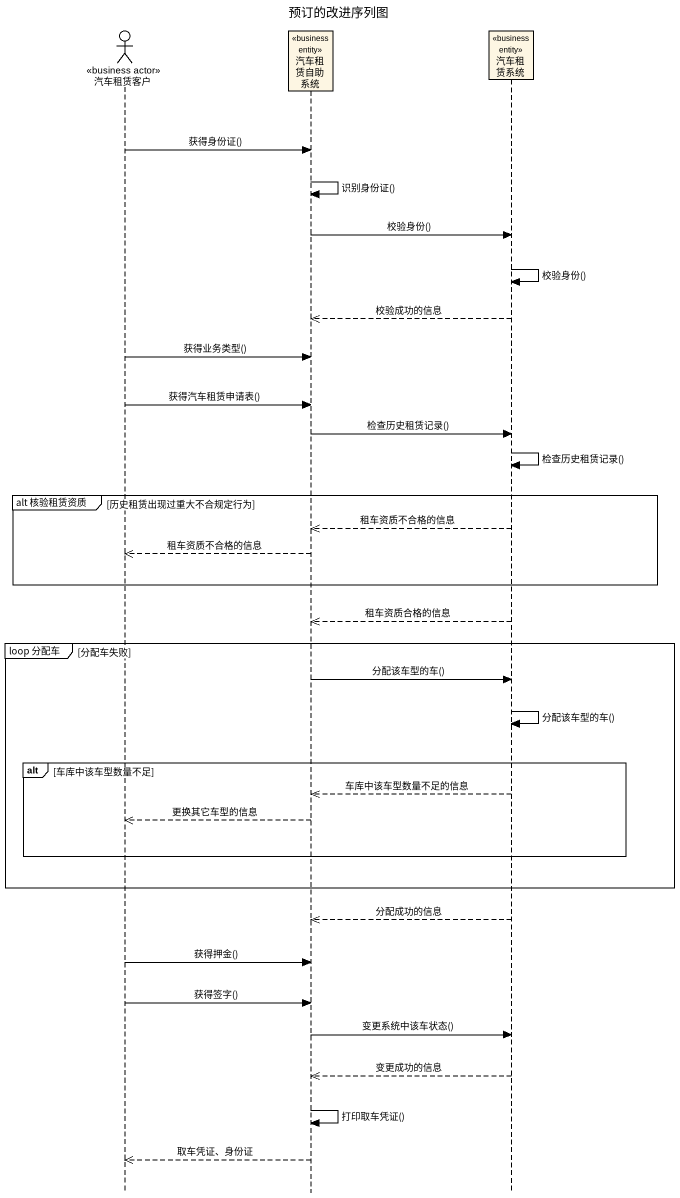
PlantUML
@startuml
title 预订的改进序列图
hide footbox
actor 汽车租赁客户 <<business actor>>
participant 汽车租赁自助系统 <<business entity>>
participant 汽车租赁系统 <<business entity>>

汽车租赁客户 -> 汽车租赁自助系统 : 获得身份证()
汽车租赁自助系统 -> 汽车租赁自助系统 : 识别身份证()
汽车租赁自助系统 -> 汽车租赁系统 : 校验身份()
汽车租赁系统 -> 汽车租赁系统 : 校验身份()
汽车租赁系统 -->> 汽车租赁自助系统 : 校验成功的信息
汽车租赁客户 -> 汽车租赁自助系统 : 获得业务类型()
汽车租赁客户 -> 汽车租赁自助系统 : 获得汽车租赁申请表()
汽车租赁自助系统 -> 汽车租赁系统 : 检查历史租赁记录()
汽车租赁系统 -> 汽车租赁系统 : 检查历史租赁记录()
group alt 核验租赁资质 [历史租赁出现过重大不合规定行为]
  汽车租赁系统 -->> 汽车租赁自助系统 : 租车资质不合格的信息
  汽车租赁自助系统 -->> 汽车租赁客户 : 租车资质不合格的信息
end
汽车租赁系统 -->> 汽车租赁自助系统 : 租车资质合格的信息
group loop 分配车 [分配车失败]
  汽车租赁自助系统 -> 汽车租赁系统 : 分配该车型的车()
  汽车租赁系统 -> 汽车租赁系统 : 分配该车型的车()
  alt 车库中该车型数量不足
    汽车租赁系统 -->> 汽车租赁自助系统 : 车库中该车型数量不足的信息
    汽车租赁自助系统 -->> 汽车租赁客户 : 更换其它车型的信息
  end
end
汽车租赁系统 -->> 汽车租赁自助系统 : 分配成功的信息
汽车租赁客户 -> 汽车租赁自助系统 : 获得押金()
汽车租赁客户 -> 汽车租赁自助系统 : 获得签字()
汽车租赁自助系统 -> 汽车租赁系统 : 变更系统中该车状态()
汽车租赁系统 -->> 汽车租赁自助系统 : 变更成功的信息
汽车租赁自助系统 -> 汽车租赁自助系统 : 打印取车凭证()
汽车租赁自助系统 -->> 汽车租赁客户 : 取车凭证、身份证
@enduml
